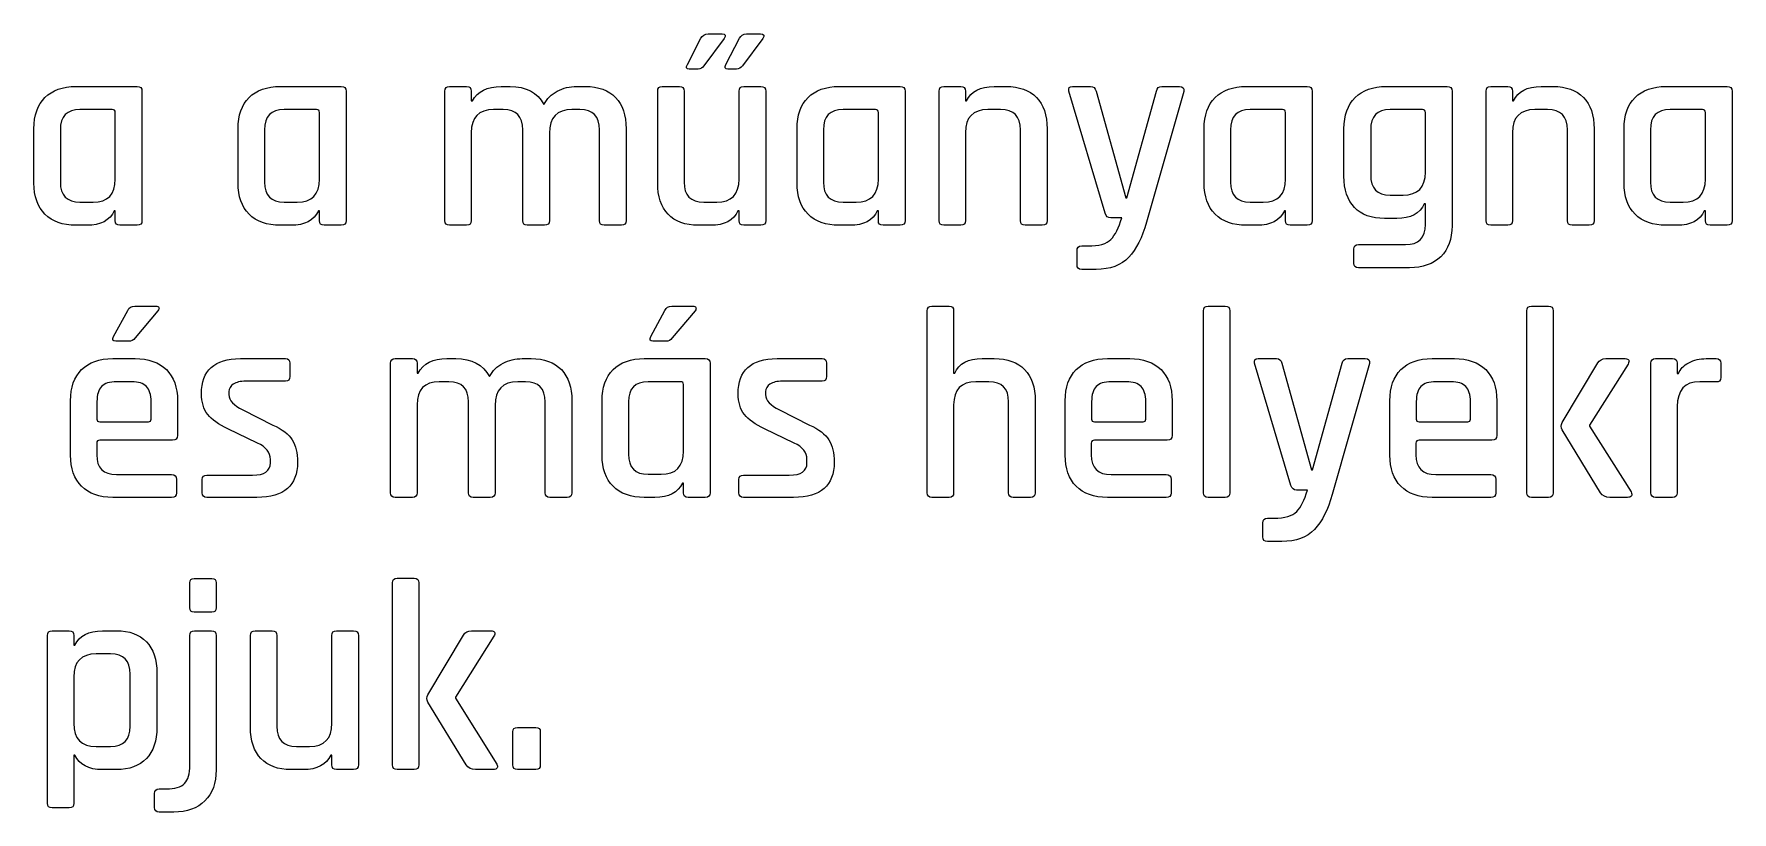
# Model space of a CAD drawing. Extents: x 23 to 195, y 64 to 143.
# Drawn here: x 129.3 to 157.91, y 83.86 to 96.97 of the extents above; entities that cross this region are included whole.
import ezdxf

# ---------------------------------------------------------------- set-up
doc = ezdxf.new("R2010")
doc.units = 0
doc.layers.add('Layer_1', color=7, linetype='CONTINUOUS')

msp = doc.modelspace()

# ---------------------------------------------------------------- linework, layer by layer
at = {"layer": 'Layer_1', "color": 7}
for points in [[(140.308214, 96.453967), (140.537519, 96.894234)], [(140.927339, 96.889648), (140.587967, 96.431036)], [(140.656758, 96.967611), (140.895236, 96.967611)], [(140.954855, 96.453967), (141.188747, 96.894234)], [(141.578919, 96.889648), (141.239194, 96.431036)], [(141.307986, 96.967611), (141.541878, 96.967611)], [(140.492011, 96.376003), (140.340317, 96.376003)], [(141.138653, 96.376003), (140.991897, 96.376003)], [(130.00809, 96.082421), (131.035379, 96.082421)], [(131.117577, 96.004458), (131.117577, 93.821469)], [(133.447674, 96.082421), (134.474963, 96.082421)], [(134.55716, 96.004458), (134.55716, 93.821469)], [(136.222342, 93.821504), (136.222342, 96.004493)], [(136.300305, 96.082457), (136.58923, 96.082457)], [(136.667194, 96.004493), (136.667194, 95.839393), (136.685186, 95.839393)], [(137.171314, 96.082457), (137.323008, 96.082457)], [(138.442019, 96.082457), (138.588775, 96.082457)], [(139.808328, 94.454423), (139.808328, 96.004528)], [(139.886292, 96.082492), (140.175217, 96.082492)], [(140.25318, 96.004528), (140.25318, 94.472767)], [(141.179575, 94.523214), (141.179575, 96.004528)], [(141.257539, 96.082492), (141.546464, 96.082492)], [(141.629014, 96.004528), (141.629014, 93.821539)], [(142.867264, 96.082421), (143.894553, 96.082421)], [(143.97675, 96.004458), (143.97675, 93.821469)], [(144.550543, 93.821504), (144.550543, 96.004493)], [(144.628507, 96.082457), (144.917432, 96.082457)], [(144.995396, 96.004493), (144.995396, 95.839393), (145.013387, 95.839393)], [(145.476937, 96.082457), (145.678373, 96.082457)], [(147.348035, 93.945329), (146.73773, 96.004493)], [(146.797349, 96.082457), (147.104619, 96.082457)], [(147.196341, 96.004493), (147.696227, 94.206737), (147.714924, 94.206737), (148.21481, 96.004493)], [(148.673422, 95.999907), (148.044772, 93.793987)], [(148.30618, 96.082457), (148.600044, 96.082457)], [(149.728192, 96.082421), (150.755481, 96.082421)], [(150.837678, 96.004458), (150.837678, 93.821469)], [(152.085665, 96.082492), (153.112601, 96.082492)], [(153.195151, 96.004528), (153.195151, 93.734403)], [(153.768556, 93.821504), (153.768556, 96.004493)], [(153.84652, 96.082457), (154.135445, 96.082457)], [(154.213408, 96.004493), (154.213408, 95.839393), (154.2314, 95.839393)], [(154.69495, 96.082457), (154.896386, 96.082457)], [(156.804385, 96.082421), (157.831674, 96.082421)], [(157.913871, 96.004458), (157.913871, 93.821469)], [(130.61769, 95.692602), (130.072296, 95.692602)], [(130.66849, 94.523144), (130.66849, 95.646741)], [(134.057274, 95.692602), (133.511879, 95.692602)], [(134.108074, 94.523144), (134.108074, 95.646741)], [(137.203417, 95.692637), (137.043255, 95.692637)], [(138.4967, 95.692637), (138.363703, 95.692637)], [(143.476864, 95.692602), (142.931469, 95.692602)], [(143.527664, 94.523144), (143.527664, 95.646741)], [(145.586651, 95.692637), (145.371457, 95.692637)], [(150.337792, 95.692602), (149.792397, 95.692602)], [(150.388592, 94.523144), (150.388592, 95.646741)], [(152.695265, 95.692673), (152.14987, 95.692673)], [(152.745712, 94.637867), (152.745712, 95.646811)], [(154.804664, 95.692637), (154.58947, 95.692637)], [(157.413985, 95.692602), (156.86859, 95.692602)], [(157.464785, 94.523144), (157.464785, 95.646741)], [(129.297243, 94.454352), (129.297243, 95.371574)], [(129.742096, 95.35323), (129.742096, 94.472696)], [(132.736827, 94.454352), (132.736827, 95.371574)], [(133.181679, 95.35323), (133.181679, 94.472696)], [(136.667194, 95.302818), (136.667194, 93.821504)], [(137.533969, 93.821504), (137.533969, 95.353265)], [(137.983055, 95.293646), (137.983055, 93.821504)], [(138.827253, 93.821504), (138.827253, 95.353265)], [(139.276339, 95.371609), (139.276339, 93.821504)], [(142.156417, 94.454352), (142.156417, 95.371574)], [(142.601269, 95.35323), (142.601269, 94.472696)], [(144.995396, 95.302818), (144.995396, 93.821504)], [(145.92179, 93.821504), (145.92179, 95.353265)], [(146.371229, 95.371609), (146.371229, 93.821504)], [(149.017345, 94.454352), (149.017345, 95.371574)], [(149.462197, 95.35323), (149.462197, 94.472696)], [(151.374465, 94.569075), (151.374465, 95.371645)], [(151.824256, 95.3533), (151.824256, 94.592006)], [(154.213408, 95.302818), (154.213408, 93.821504)], [(155.139803, 93.821504), (155.139803, 95.353265)], [(155.589242, 95.371609), (155.589242, 93.821504)], [(156.093538, 94.454352), (156.093538, 95.371574)], [(156.53839, 95.35323), (156.53839, 94.472696)], [(152.14987, 94.252634), (152.370003, 94.252634)], [(130.072296, 94.133324), (130.292429, 94.133324)], [(130.66849, 93.821469), (130.66849, 93.986569), (130.650146, 93.986569)], [(133.511879, 94.133324), (133.732013, 94.133324)], [(134.108074, 93.821469), (134.108074, 93.986569), (134.089729, 93.986569)], [(140.58338, 94.133395), (140.803514, 94.133395)], [(141.179575, 93.821539), (141.179575, 93.986639), (141.16123, 93.986639)], [(142.931469, 94.133324), (143.151603, 94.133324)], [(143.527664, 93.821469), (143.527664, 93.986569), (143.509319, 93.986569)], [(147.627788, 93.867365), (147.443991, 93.867365)], [(149.792397, 94.133324), (150.012531, 94.133324)], [(150.388592, 93.821469), (150.388592, 93.986569), (150.370247, 93.986569)], [(152.745712, 93.757334), (152.745712, 94.105878), (152.727367, 94.105878)], [(156.86859, 94.133324), (157.088724, 94.133324)], [(157.464785, 93.821469), (157.464785, 93.986569), (157.44644, 93.986569)], [(130.186949, 93.743505), (130.00809, 93.743505)], [(131.035379, 93.743505), (130.746454, 93.743505)], [(133.626532, 93.743505), (133.447674, 93.743505)], [(134.474963, 93.743505), (134.186038, 93.743505)], [(136.58923, 93.74354), (136.300305, 93.74354)], [(137.900858, 93.74354), (137.61158, 93.74354)], [(139.198375, 93.74354), (138.904864, 93.74354)], [(140.698033, 93.743575), (140.492011, 93.743575)], [(141.546464, 93.743575), (141.257539, 93.743575)], [(143.046122, 93.743505), (142.867264, 93.743505)], [(143.894553, 93.743505), (143.605628, 93.743505)], [(144.917432, 93.74354), (144.628507, 93.74354)], [(146.288679, 93.74354), (145.999401, 93.74354)], [(149.90705, 93.743505), (149.728192, 93.743505)], [(150.755481, 93.743505), (150.466556, 93.743505)], [(152.264523, 93.858228), (152.058148, 93.858228)], [(154.135445, 93.74354), (153.84652, 93.74354)], [(155.506692, 93.74354), (155.217414, 93.74354)], [(156.983243, 93.743505), (156.804385, 93.743505)], [(157.831674, 93.743505), (157.542749, 93.743505)], [(146.875666, 93.078554), (146.875666, 93.312446)], [(146.95363, 93.394996), (147.058758, 93.394996)], [(151.539565, 93.10152), (151.539565, 93.339998)], [(151.617881, 93.417961), (152.411278, 93.417961)], [(152.479717, 93.028142), (151.617881, 93.028142)], [(147.196341, 93.00059), (146.95363, 93.00059)], [(130.638751, 91.867856), (130.877229, 92.308123)], [(130.996468, 92.3815), (131.349598, 92.3815)], [(131.386287, 92.303536), (131.001054, 91.844925)], [(139.691558, 91.867856), (139.930389, 92.308123)], [(140.044689, 92.3815), (140.402758, 92.3815)], [(140.439094, 92.303536), (140.053861, 91.844925)], [(144.3514, 89.235393), (144.3514, 92.303501)], [(144.429364, 92.381465), (144.718289, 92.381465)], [(144.796253, 92.303501), (144.796253, 91.253282), (144.814244, 91.253282)], [(149.006056, 89.235393), (149.006056, 92.303501)], [(149.084372, 92.381465), (149.372945, 92.381465)], [(149.450908, 92.303501), (149.450908, 89.235393)], [(154.454673, 89.235322), (154.454673, 92.303431)], [(154.532637, 92.381394), (154.821915, 92.381394)], [(154.899526, 92.303431), (154.899526, 89.235322)], [(130.890987, 91.789892), (130.67544, 91.789892)], [(139.944147, 91.789892), (139.7286, 91.789892)], [(130.624993, 91.496381), (131.001054, 91.496381)], [(132.775844, 91.496346), (133.537138, 91.496346)], [(133.610516, 91.418382), (133.610516, 91.193662)], [(135.307695, 89.235393), (135.307695, 91.418382)], [(135.385658, 91.496346), (135.674583, 91.496346)], [(135.752547, 91.418382), (135.752547, 91.253282), (135.770539, 91.253282)], [(136.256667, 91.496346), (136.408361, 91.496346)], [(137.527372, 91.496346), (137.674128, 91.496346)], [(139.581844, 91.496381), (140.609133, 91.496381)], [(140.69133, 91.418417), (140.69133, 89.235428)], [(141.819584, 91.496346), (142.580879, 91.496346)], [(142.654257, 91.418382), (142.654257, 91.193662)], [(145.277794, 91.496346), (145.47923, 91.496346)], [(147.387194, 91.49624), (147.762902, 91.49624)], [(150.478621, 89.359218), (149.868315, 91.418382)], [(149.927935, 91.496346), (150.235204, 91.496346)], [(150.326926, 91.418382), (150.826812, 89.620626), (150.84551, 89.620626), (151.345396, 91.418382)], [(151.804007, 91.413796), (151.175357, 89.207876)], [(151.436765, 91.496346), (151.730629, 91.496346)], [(152.858707, 91.49624), (153.234415, 91.49624)], [(155.050868, 90.418539), (155.651648, 91.422897)], [(156.160707, 91.404553), (155.514065, 90.377264), (155.514065, 90.358919), (156.211154, 89.249081)], [(155.784645, 91.496275), (156.115198, 91.496275)], [(156.54601, 89.235393), (156.54601, 91.418382)], [(156.623974, 91.496346), (156.912899, 91.496346)], [(156.990863, 91.418382), (156.990863, 91.244109), (157.008855, 91.244109)], [(157.476991, 91.496346), (157.646677, 91.496346)], [(157.724641, 91.418382), (157.724641, 91.179904)], [(130.941435, 91.106561), (130.689198, 91.106561)], [(133.537138, 91.115698), (132.867919, 91.115698)], [(136.28877, 91.106526), (136.128608, 91.106526)], [(137.582053, 91.106526), (137.449056, 91.106526)], [(140.191444, 91.106561), (139.645697, 91.106561)], [(140.242244, 89.937103), (140.242244, 91.0607)], [(142.580879, 91.115698), (141.911659, 91.115698)], [(145.387508, 91.106526), (145.172314, 91.106526)], [(147.703635, 91.10642), (147.451399, 91.10642)], [(153.175148, 91.10642), (152.922912, 91.10642)], [(157.646677, 91.106526), (157.37151, 91.106526)], [(129.914498, 89.868311), (129.914498, 90.785534)], [(130.358998, 90.771775), (130.358998, 90.478264)], [(131.271635, 90.478264), (131.271635, 90.771775)], [(131.716487, 90.785534), (131.716487, 90.203098)], [(132.583227, 90.941426), (132.583227, 90.890979)], [(135.752547, 90.716707), (135.752547, 89.235393)], [(136.619322, 89.235393), (136.619322, 90.767154)], [(137.912606, 89.235393), (137.912606, 90.767154)], [(138.361692, 90.785498), (138.361692, 89.235393)], [(138.870997, 89.868311), (138.870997, 90.785534)], [(139.31585, 90.767189), (139.31585, 89.886656)], [(141.626968, 90.941426), (141.626968, 90.890979)], [(144.796253, 90.716707), (144.796253, 89.235393)], [(145.722647, 89.235393), (145.722647, 90.767154)], [(146.172086, 90.785498), (146.172086, 89.235393)], [(146.676347, 89.86817), (146.676347, 90.785393)], [(147.121199, 90.771634), (147.121199, 90.478123)], [(148.033835, 90.478123), (148.033835, 90.771634)], [(148.478688, 90.785393), (148.478688, 90.202956)], [(152.147859, 89.86817), (152.147859, 90.785393)], [(152.592712, 90.771634), (152.592712, 90.478123)], [(153.505348, 90.478123), (153.505348, 90.771634)], [(153.950201, 90.785393), (153.950201, 90.202956)], [(130.40486, 90.432403), (131.225773, 90.432403)], [(132.817119, 90.634157), (133.321944, 90.377334)], [(137.068408, 90.707534), (137.068408, 89.235393)], [(141.860859, 90.634157), (142.365684, 90.377334)], [(147.16706, 90.432262), (147.987974, 90.432262)], [(152.638573, 90.432262), (153.459487, 90.432262)], [(156.990863, 90.68919), (156.990863, 89.235393)], [(133.064769, 90.074651), (132.564883, 90.313129)], [(142.108509, 90.074651), (141.608623, 90.313129)], [(155.697509, 89.235322), (155.050868, 90.294714)], [(130.354412, 90.074686), (130.354412, 89.877484)], [(131.63429, 90.120548), (130.40486, 90.120548)], [(147.11626, 90.074545), (147.11626, 89.877343)], [(148.396138, 90.120406), (147.16706, 90.120406)], [(152.587773, 90.074545), (152.587773, 89.877343)], [(153.867651, 90.120406), (152.638573, 90.120406)], [(133.280669, 89.739865), (133.280669, 89.794898)], [(142.324409, 89.739865), (142.324409, 89.794898)], [(130.689198, 89.542698), (131.615593, 89.542698)], [(131.698143, 89.460148), (131.698143, 89.230842)], [(132.134141, 89.235393), (132.134141, 89.460112)], [(132.211752, 89.53349), (132.982219, 89.53349)], [(139.645697, 89.547284), (139.86583, 89.547284)], [(140.242244, 89.235428), (140.242244, 89.400528), (140.2239, 89.400528)], [(141.177882, 89.235393), (141.177882, 89.460112)], [(141.255493, 89.53349), (142.025959, 89.53349)], [(147.451399, 89.542556), (148.377794, 89.542556)], [(148.460344, 89.460006), (148.460344, 89.230701)], [(152.922912, 89.542556), (153.849307, 89.542556)], [(153.931857, 89.460006), (153.931857, 89.230701)], [(131.615593, 89.157464), (130.624993, 89.157464)], [(133.055597, 89.157429), (132.211752, 89.157429)], [(135.674583, 89.157429), (135.385658, 89.157429)], [(136.986211, 89.157429), (136.696933, 89.157429)], [(138.283728, 89.157429), (137.990217, 89.157429)], [(139.76035, 89.157464), (139.581844, 89.157464)], [(140.609133, 89.157464), (140.319855, 89.157464)], [(142.099337, 89.157429), (141.255493, 89.157429)], [(144.718289, 89.157429), (144.429364, 89.157429)], [(146.089536, 89.157429), (145.800258, 89.157429)], [(148.377794, 89.157323), (147.387194, 89.157323)], [(149.372945, 89.157429), (149.084372, 89.157429)], [(150.758373, 89.281254), (150.574576, 89.281254)], [(153.849307, 89.157323), (152.858707, 89.157323)], [(154.821915, 89.157358), (154.532637, 89.157358)], [(156.151534, 89.157358), (155.853437, 89.157358)], [(156.912899, 89.157429), (156.623974, 89.157429)], [(150.006251, 88.492443), (150.006251, 88.726334)], [(150.084215, 88.808884), (150.189343, 88.808884)], [(150.326926, 88.414479), (150.084215, 88.414479)], [(131.922862, 87.299983), (131.922862, 87.717319)], [(131.99624, 87.790697), (132.294337, 87.790697)], [(132.367715, 87.717319), (132.367715, 87.299983)], [(135.33955, 84.649211), (135.33955, 87.717319)], [(135.417514, 87.795283), (135.706792, 87.795283)], [(135.784403, 87.717319), (135.784403, 84.649211)], [(132.294337, 87.222019), (131.99624, 87.222019)], [(129.524785, 84.002605), (129.524785, 86.832235)], [(129.602749, 86.910199), (129.891674, 86.910199)], [(129.969638, 86.832235), (129.969638, 86.667135), (129.987629, 86.667135)], [(130.451179, 86.910199), (130.685071, 86.910199)], [(131.922862, 84.644625), (131.922862, 86.8322)], [(132.001179, 86.910164), (132.289751, 86.910164)], [(132.367715, 86.8322), (132.367715, 84.566661)], [(132.945883, 85.282165), (132.945883, 86.832271)], [(133.023494, 86.910234), (133.312772, 86.910234)], [(133.390383, 86.832271), (133.390383, 85.300509)], [(134.316777, 85.350957), (134.316777, 86.832271)], [(134.395094, 86.910234), (134.683666, 86.910234)], [(134.766569, 86.832271), (134.766569, 84.649282)], [(135.935745, 85.832428), (136.536525, 86.836786)], [(137.045584, 86.818442), (136.398942, 85.791153), (136.398942, 85.772808), (137.096031, 84.662969)], [(136.669523, 86.910164), (137.000075, 86.910164)], [(130.58841, 86.52038), (130.345699, 86.52038)], [(130.918963, 85.300474), (130.918963, 86.181008)], [(131.368049, 86.199352), (131.368049, 85.28213)], [(129.969638, 86.13056), (129.969638, 85.350921)], [(136.582387, 84.649211), (135.935745, 85.708603)], [(137.444575, 85.2822), (137.756431, 85.2822)], [(137.366612, 84.649317), (137.366612, 85.208823)], [(137.829809, 85.208823), (137.829809, 84.649317)], [(129.987629, 84.814346), (129.969638, 84.814346), (129.969638, 84.002605)], [(130.345699, 84.961102), (130.58841, 84.961102)], [(133.720935, 84.961137), (133.941069, 84.961137)], [(134.316777, 84.649282), (134.316777, 84.814382), (134.298433, 84.814382)], [(130.685071, 84.571283), (130.451179, 84.571283)], [(133.835588, 84.571318), (133.629213, 84.571318)], [(134.683666, 84.571318), (134.395094, 84.571318)], [(135.706792, 84.571247), (135.417514, 84.571247)], [(137.036412, 84.571247), (136.738314, 84.571247)], [(137.756431, 84.571353), (137.444575, 84.571353)], [(131.331254, 83.933778), (131.331254, 84.167669)], [(131.409218, 84.245633), (131.528457, 84.245633)], [(129.891674, 83.924641), (129.602749, 83.924641)], [(131.652282, 83.855814), (131.409218, 83.855814)]]:
    msp.add_lwpolyline(points, dxfattribs=at)
for points in [[(140.537519, 96.894234), (140.565389, 96.942917), (140.6049, 96.967611), (140.656758, 96.967611)], [(140.895236, 96.967611), (140.950269, 96.967611), (140.961205, 96.941506), (140.927339, 96.889648)], [(141.188747, 96.894234), (141.210267, 96.942917), (141.249778, 96.967611), (141.307986, 96.967611)], [(141.541878, 96.967611), (141.600086, 96.967611), (141.61208, 96.941506), (141.578919, 96.889648)], [(140.340317, 96.376003), (140.29128, 96.376003), (140.280697, 96.401756), (140.308214, 96.453967)], [(140.991897, 96.376003), (140.942861, 96.376003), (140.930514, 96.401756), (140.954855, 96.453967)], [(140.587967, 96.431036), (140.563625, 96.394348), (140.531522, 96.376003), (140.492011, 96.376003)], [(141.239194, 96.431036), (141.21203, 96.394348), (141.178164, 96.376003), (141.138653, 96.376003)], [(129.297243, 95.371574), (129.297243, 95.597705), (129.358979, 95.772683), (129.483157, 95.89686)], [(129.483157, 95.89686), (129.606629, 96.020685), (129.781607, 96.082421), (130.00809, 96.082421)], [(131.035379, 96.082421), (131.090413, 96.082421), (131.117577, 96.056316), (131.117577, 96.004458)], [(132.736827, 95.371574), (132.736827, 95.597705), (132.798563, 95.772683), (132.92274, 95.89686)], [(132.92274, 95.89686), (133.046213, 96.020685), (133.22119, 96.082421), (133.447674, 96.082421)], [(134.474963, 96.082421), (134.529996, 96.082421), (134.55716, 96.056316), (134.55716, 96.004458)], [(136.222342, 96.004493), (136.222342, 96.056351), (136.248094, 96.082457), (136.300305, 96.082457)], [(136.58923, 96.082457), (136.640736, 96.082457), (136.667194, 96.056351), (136.667194, 96.004493)], [(136.685186, 95.839393), (136.773733, 96.001318), (136.936011, 96.082457), (137.171314, 96.082457)], [(137.323008, 96.082457), (137.589003, 96.082457), (137.778444, 95.981562), (137.891333, 95.779773)], [(137.891333, 95.779773), (137.940369, 95.877493), (138.015511, 95.952634), (138.116405, 96.004493)], [(138.116405, 96.004493), (138.216947, 96.056351), (138.325603, 96.082457), (138.442019, 96.082457)], [(138.588775, 96.082457), (138.81173, 96.082457), (138.982122, 96.020721), (139.09995, 95.896896)], [(139.09995, 95.896896), (139.217425, 95.772718), (139.276339, 95.59774), (139.276339, 95.371609)], [(139.808328, 96.004528), (139.808328, 96.056386), (139.83408, 96.082492), (139.886292, 96.082492)], [(140.175217, 96.082492), (140.227428, 96.082492), (140.25318, 96.056386), (140.25318, 96.004528)], [(141.179575, 96.004528), (141.179575, 96.056386), (141.20568, 96.082492), (141.257539, 96.082492)], [(141.546464, 96.082492), (141.601497, 96.082492), (141.629014, 96.056386), (141.629014, 96.004528)], [(142.156417, 95.371574), (142.156417, 95.597705), (142.218153, 95.772683), (142.34233, 95.89686)], [(142.34233, 95.89686), (142.465803, 96.020685), (142.64078, 96.082421), (142.867264, 96.082421)], [(143.894553, 96.082421), (143.949586, 96.082421), (143.97675, 96.056316), (143.97675, 96.004458)], [(144.550543, 96.004493), (144.550543, 96.056351), (144.576296, 96.082457), (144.628507, 96.082457)], [(144.917432, 96.082457), (144.968937, 96.082457), (144.995396, 96.056351), (144.995396, 96.004493)], [(145.013387, 95.839393), (145.086765, 96.001318), (145.241282, 96.082457), (145.476937, 96.082457)], [(145.678373, 96.082457), (145.901682, 96.082457), (146.072779, 96.021426), (146.192018, 95.899012)], [(146.192018, 95.899012), (146.311257, 95.776598), (146.371229, 95.600915), (146.371229, 95.371609)], [(146.73773, 96.004493), (146.725735, 96.056351), (146.745491, 96.082457), (146.797349, 96.082457)], [(147.104619, 96.082457), (147.153655, 96.082457), (147.184347, 96.056351), (147.196341, 96.004493)], [(148.21481, 96.004493), (148.22363, 96.056351), (148.254322, 96.082457), (148.30618, 96.082457)], [(148.600044, 96.082457), (148.657899, 96.082457), (148.682241, 96.05494), (148.673422, 95.999907)], [(149.017345, 95.371574), (149.017345, 95.597705), (149.079081, 95.772683), (149.203258, 95.89686)], [(149.203258, 95.89686), (149.326731, 96.020685), (149.501708, 96.082421), (149.728192, 96.082421)], [(150.755481, 96.082421), (150.810514, 96.082421), (150.837678, 96.056316), (150.837678, 96.004458)], [(151.374465, 95.371645), (151.374465, 95.597775), (151.437259, 95.772753), (151.562495, 95.896578)], [(151.562495, 95.896578), (151.688084, 96.020403), (151.862356, 96.082492), (152.085665, 96.082492)], [(153.112601, 96.082492), (153.167634, 96.082492), (153.195151, 96.056386), (153.195151, 96.004528)], [(153.768556, 96.004493), (153.768556, 96.056351), (153.794308, 96.082457), (153.84652, 96.082457)], [(154.135445, 96.082457), (154.18695, 96.082457), (154.213408, 96.056351), (154.213408, 96.004493)], [(154.2314, 95.839393), (154.304778, 96.001318), (154.459295, 96.082457), (154.69495, 96.082457)], [(154.896386, 96.082457), (155.119695, 96.082457), (155.290792, 96.021426), (155.410031, 95.899012)], [(155.410031, 95.899012), (155.52927, 95.776598), (155.589242, 95.600915), (155.589242, 95.371609)], [(156.093538, 95.371574), (156.093538, 95.597705), (156.155274, 95.772683), (156.279452, 95.89686)], [(156.279452, 95.89686), (156.402924, 96.020685), (156.577902, 96.082421), (156.804385, 96.082421)], [(157.831674, 96.082421), (157.886707, 96.082421), (157.913871, 96.056316), (157.913871, 96.004458)], [(130.072296, 95.692602), (129.852163, 95.692602), (129.742096, 95.57936), (129.742096, 95.35323)], [(130.66849, 95.646741), (130.66849, 95.67708), (130.651557, 95.692602), (130.61769, 95.692602)], [(133.511879, 95.692602), (133.291746, 95.692602), (133.181679, 95.57936), (133.181679, 95.35323)], [(134.108074, 95.646741), (134.108074, 95.67708), (134.09114, 95.692602), (134.057274, 95.692602)], [(137.043255, 95.692637), (136.79243, 95.692637), (136.667194, 95.562815), (136.667194, 95.302818)], [(137.533969, 95.353265), (137.533969, 95.579396), (137.42355, 95.692637), (137.203417, 95.692637)], [(138.363703, 95.692637), (138.110408, 95.692637), (137.983055, 95.55964), (137.983055, 95.293646)], [(138.827253, 95.353265), (138.827253, 95.579396), (138.716833, 95.692637), (138.4967, 95.692637)], [(142.931469, 95.692602), (142.711336, 95.692602), (142.601269, 95.57936), (142.601269, 95.35323)], [(143.527664, 95.646741), (143.527664, 95.67708), (143.51073, 95.692602), (143.476864, 95.692602)], [(145.371457, 95.692637), (145.120632, 95.692637), (144.995396, 95.562815), (144.995396, 95.302818)], [(145.92179, 95.353265), (145.92179, 95.579396), (145.80996, 95.692637), (145.586651, 95.692637)], [(149.792397, 95.692602), (149.572264, 95.692602), (149.462197, 95.57936), (149.462197, 95.35323)], [(150.388592, 95.646741), (150.388592, 95.67708), (150.371658, 95.692602), (150.337792, 95.692602)], [(152.14987, 95.692673), (151.932559, 95.692673), (151.824256, 95.579431), (151.824256, 95.3533)], [(152.745712, 95.646811), (152.745712, 95.67715), (152.729131, 95.692673), (152.695265, 95.692673)], [(154.58947, 95.692637), (154.338645, 95.692637), (154.213408, 95.562815), (154.213408, 95.302818)], [(155.139803, 95.353265), (155.139803, 95.579396), (155.027972, 95.692637), (154.804664, 95.692637)], [(156.86859, 95.692602), (156.648457, 95.692602), (156.53839, 95.57936), (156.53839, 95.35323)], [(157.464785, 95.646741), (157.464785, 95.67708), (157.447852, 95.692602), (157.413985, 95.692602)], [(129.483157, 93.931535), (129.358979, 94.056771), (129.297243, 94.231044), (129.297243, 94.454352)], [(129.742096, 94.472696), (129.742096, 94.246213), (129.852163, 94.133324), (130.072296, 94.133324)], [(130.292429, 94.133324), (130.543254, 94.133324), (130.66849, 94.263146), (130.66849, 94.523144)], [(132.92274, 93.931535), (132.798563, 94.056771), (132.736827, 94.231044), (132.736827, 94.454352)], [(133.181679, 94.472696), (133.181679, 94.246213), (133.291746, 94.133324), (133.511879, 94.133324)], [(133.732013, 94.133324), (133.982838, 94.133324), (134.108074, 94.263146), (134.108074, 94.523144)], [(139.985069, 93.929136), (139.867242, 94.052961), (139.808328, 94.227939), (139.808328, 94.454423)], [(140.25318, 94.472767), (140.25318, 94.246284), (140.363247, 94.133395), (140.58338, 94.133395)], [(140.803514, 94.133395), (141.053986, 94.133395), (141.179575, 94.263217), (141.179575, 94.523214)], [(142.34233, 93.931535), (142.218153, 94.056771), (142.156417, 94.231044), (142.156417, 94.454352)], [(142.601269, 94.472696), (142.601269, 94.246213), (142.711336, 94.133324), (142.931469, 94.133324)], [(143.151603, 94.133324), (143.402428, 94.133324), (143.527664, 94.263146), (143.527664, 94.523144)], [(149.203258, 93.931535), (149.079081, 94.056771), (149.017345, 94.231044), (149.017345, 94.454352)], [(149.462197, 94.472696), (149.462197, 94.246213), (149.572264, 94.133324), (149.792397, 94.133324)], [(150.012531, 94.133324), (150.263356, 94.133324), (150.388592, 94.263146), (150.388592, 94.523144)], [(151.551206, 94.043789), (151.433378, 94.167614), (151.374465, 94.342945), (151.374465, 94.569075)], [(151.824256, 94.592006), (151.824256, 94.365875), (151.932559, 94.252634), (152.14987, 94.252634)], [(152.370003, 94.252634), (152.620476, 94.252634), (152.745712, 94.381045), (152.745712, 94.637867)], [(156.279452, 93.931535), (156.155274, 94.056771), (156.093538, 94.231044), (156.093538, 94.454352)], [(156.53839, 94.472696), (156.53839, 94.246213), (156.648457, 94.133324), (156.86859, 94.133324)], [(157.088724, 94.133324), (157.339549, 94.133324), (157.464785, 94.263146), (157.464785, 94.523144)], [(130.00809, 93.743505), (129.781607, 93.743505), (129.606629, 93.806299), (129.483157, 93.931535)], [(130.650146, 93.986569), (130.576768, 93.824644), (130.422252, 93.743505), (130.186949, 93.743505)], [(133.447674, 93.743505), (133.22119, 93.743505), (133.046213, 93.806299), (132.92274, 93.931535)], [(134.089729, 93.986569), (134.016352, 93.824644), (133.861835, 93.743505), (133.626532, 93.743505)], [(140.492011, 93.743575), (140.271525, 93.743575), (140.102544, 93.805311), (139.985069, 93.929136)], [(141.16123, 93.986639), (141.087853, 93.824361), (140.933336, 93.743575), (140.698033, 93.743575)], [(142.867264, 93.743505), (142.64078, 93.743505), (142.465803, 93.806299), (142.34233, 93.931535)], [(143.509319, 93.986569), (143.435942, 93.824644), (143.281425, 93.743505), (143.046122, 93.743505)], [(147.443991, 93.867365), (147.39813, 93.867365), (147.366027, 93.893118), (147.348035, 93.945329)], [(147.44646, 93.505062), (147.518074, 93.57844), (147.578752, 93.69909), (147.627788, 93.867365)], [(149.728192, 93.743505), (149.501708, 93.743505), (149.326731, 93.806299), (149.203258, 93.931535)], [(150.370247, 93.986569), (150.29687, 93.824644), (150.142353, 93.743505), (149.90705, 93.743505)], [(152.058148, 93.858228), (151.838015, 93.858228), (151.668681, 93.919964), (151.551206, 94.043789)], [(152.727367, 94.105878), (152.650815, 93.940778), (152.496651, 93.858228), (152.264523, 93.858228)], [(156.804385, 93.743505), (156.577902, 93.743505), (156.402924, 93.806299), (156.279452, 93.931535)], [(157.44644, 93.986569), (157.373063, 93.824644), (157.218546, 93.743505), (156.983243, 93.743505)], [(130.746454, 93.743505), (130.694243, 93.743505), (130.66849, 93.76961), (130.66849, 93.821469)], [(131.117577, 93.821469), (131.117577, 93.76961), (131.090413, 93.743505), (131.035379, 93.743505)], [(134.186038, 93.743505), (134.133827, 93.743505), (134.108074, 93.76961), (134.108074, 93.821469)], [(134.55716, 93.821469), (134.55716, 93.76961), (134.529996, 93.743505), (134.474963, 93.743505)], [(136.300305, 93.74354), (136.248094, 93.74354), (136.222342, 93.769646), (136.222342, 93.821504)], [(136.667194, 93.821504), (136.667194, 93.769646), (136.640736, 93.74354), (136.58923, 93.74354)], [(137.61158, 93.74354), (137.559722, 93.74354), (137.533969, 93.769646), (137.533969, 93.821504)], [(137.983055, 93.821504), (137.983055, 93.769646), (137.955892, 93.74354), (137.900858, 93.74354)], [(138.904864, 93.74354), (138.853005, 93.74354), (138.827253, 93.769646), (138.827253, 93.821504)], [(139.276339, 93.821504), (139.276339, 93.769646), (139.250586, 93.74354), (139.198375, 93.74354)], [(141.257539, 93.743575), (141.20568, 93.743575), (141.179575, 93.769681), (141.179575, 93.821539)], [(141.629014, 93.821539), (141.629014, 93.769681), (141.601497, 93.743575), (141.546464, 93.743575)], [(143.605628, 93.743505), (143.553417, 93.743505), (143.527664, 93.76961), (143.527664, 93.821469)], [(143.97675, 93.821469), (143.97675, 93.76961), (143.949586, 93.743505), (143.894553, 93.743505)], [(144.628507, 93.74354), (144.576296, 93.74354), (144.550543, 93.769646), (144.550543, 93.821504)], [(144.995396, 93.821504), (144.995396, 93.769646), (144.968937, 93.74354), (144.917432, 93.74354)], [(145.999401, 93.74354), (145.947543, 93.74354), (145.92179, 93.769646), (145.92179, 93.821504)], [(146.371229, 93.821504), (146.371229, 93.769646), (146.343712, 93.74354), (146.288679, 93.74354)], [(148.044772, 93.793987), (147.974569, 93.537165), (147.875438, 93.340668), (147.747027, 93.204848)], [(150.466556, 93.743505), (150.414345, 93.743505), (150.388592, 93.76961), (150.388592, 93.821469)], [(150.837678, 93.821469), (150.837678, 93.76961), (150.810514, 93.743505), (150.755481, 93.743505)], [(152.411278, 93.417961), (152.634234, 93.417961), (152.745712, 93.531203), (152.745712, 93.757334)], [(153.195151, 93.734403), (153.195151, 93.511095), (153.132003, 93.337528), (153.005003, 93.213703)], [(153.84652, 93.74354), (153.794308, 93.74354), (153.768556, 93.769646), (153.768556, 93.821504)], [(154.213408, 93.821504), (154.213408, 93.769646), (154.18695, 93.74354), (154.135445, 93.74354)], [(155.217414, 93.74354), (155.165556, 93.74354), (155.139803, 93.769646), (155.139803, 93.821504)], [(155.589242, 93.821504), (155.589242, 93.769646), (155.561725, 93.74354), (155.506692, 93.74354)], [(157.542749, 93.743505), (157.490538, 93.743505), (157.464785, 93.76961), (157.464785, 93.821469)], [(157.913871, 93.821469), (157.913871, 93.76961), (157.886707, 93.743505), (157.831674, 93.743505)], [(146.875666, 93.312446), (146.875666, 93.367479), (146.901419, 93.394996), (146.95363, 93.394996)], [(147.058758, 93.394996), (147.245377, 93.394996), (147.374494, 93.431684), (147.44646, 93.505062)], [(151.539565, 93.339998), (151.539565, 93.391856), (151.56567, 93.417961), (151.617881, 93.417961)], [(146.95363, 93.00059), (146.901419, 93.00059), (146.875666, 93.026696), (146.875666, 93.078554)], [(147.747027, 93.204848), (147.618263, 93.068676), (147.435172, 93.00059), (147.196341, 93.00059)], [(151.617881, 93.028142), (151.56567, 93.028142), (151.539565, 93.052484), (151.539565, 93.10152)], [(153.005003, 93.213703), (152.878003, 93.089878), (152.703026, 93.028142), (152.479717, 93.028142)], [(130.877229, 92.308123), (130.901571, 92.356806), (130.941435, 92.3815), (130.996468, 92.3815)], [(131.349598, 92.3815), (131.377115, 92.3815), (131.394754, 92.374445), (131.402162, 92.360686)], [(131.402162, 92.360686), (131.409923, 92.346928), (131.404632, 92.327878), (131.386287, 92.303536)], [(139.930389, 92.308123), (139.951555, 92.356806), (139.990008, 92.3815), (140.044689, 92.3815)], [(140.402758, 92.3815), (140.4271, 92.3815), (140.442975, 92.374445), (140.450736, 92.360686)], [(140.450736, 92.360686), (140.458497, 92.346928), (140.454617, 92.327878), (140.439094, 92.303536)], [(144.3514, 92.303501), (144.3514, 92.355359), (144.377153, 92.381465), (144.429364, 92.381465)], [(144.718289, 92.381465), (144.769794, 92.381465), (144.796253, 92.355359), (144.796253, 92.303501)], [(149.006056, 92.303501), (149.006056, 92.355359), (149.032161, 92.381465), (149.084372, 92.381465)], [(149.372945, 92.381465), (149.424803, 92.381465), (149.450908, 92.355359), (149.450908, 92.303501)], [(154.454673, 92.303431), (154.454673, 92.355642), (154.480779, 92.381394), (154.532637, 92.381394)], [(154.821915, 92.381394), (154.87342, 92.381394), (154.899526, 92.355642), (154.899526, 92.303431)], [(130.67544, 91.789892), (130.623229, 91.789892), (130.611235, 91.815645), (130.638751, 91.867856)], [(139.7286, 91.789892), (139.679564, 91.789892), (139.667217, 91.815645), (139.691558, 91.867856)], [(131.001054, 91.844925), (130.97389, 91.808236), (130.936848, 91.789892), (130.890987, 91.789892)], [(140.053861, 91.844925), (140.026344, 91.808236), (139.990008, 91.789892), (139.944147, 91.789892)], [(129.914498, 90.785534), (129.914498, 91.011664), (129.975882, 91.186642), (130.10006, 91.310467)], [(130.10006, 91.310467), (130.223885, 91.434292), (130.398862, 91.496381), (130.624993, 91.496381)], [(131.001054, 91.496381), (131.227185, 91.496381), (131.402868, 91.434292), (131.528457, 91.310467)], [(131.528457, 91.310467), (131.653693, 91.186642), (131.716487, 91.011664), (131.716487, 90.785534)], [(132.120383, 90.904737), (132.120383, 91.299143), (132.338752, 91.496346), (132.775844, 91.496346)], [(133.537138, 91.496346), (133.586174, 91.496346), (133.610516, 91.47024), (133.610516, 91.418382)], [(135.307695, 91.418382), (135.307695, 91.47024), (135.333447, 91.496346), (135.385658, 91.496346)], [(135.674583, 91.496346), (135.726089, 91.496346), (135.752547, 91.47024), (135.752547, 91.418382)], [(135.770539, 91.253282), (135.859086, 91.415207), (136.021364, 91.496346), (136.256667, 91.496346)], [(136.408361, 91.496346), (136.674356, 91.496346), (136.863797, 91.395451), (136.976686, 91.193662)], [(136.976686, 91.193662), (137.025722, 91.291382), (137.100864, 91.366523), (137.201758, 91.418382)], [(137.201758, 91.418382), (137.3023, 91.47024), (137.410956, 91.496346), (137.527372, 91.496346)], [(137.674128, 91.496346), (137.897083, 91.496346), (138.067475, 91.434609), (138.185303, 91.310784)], [(138.185303, 91.310784), (138.302778, 91.186607), (138.361692, 91.011629), (138.361692, 90.785498)], [(138.870997, 90.785534), (138.870997, 91.011664), (138.932733, 91.186642), (139.056558, 91.310467)], [(139.056558, 91.310467), (139.180383, 91.434292), (139.355361, 91.496381), (139.581844, 91.496381)], [(140.609133, 91.496381), (140.664167, 91.496381), (140.69133, 91.470275), (140.69133, 91.418417)], [(141.164123, 90.904737), (141.164123, 91.299143), (141.382493, 91.496346), (141.819584, 91.496346)], [(142.580879, 91.496346), (142.629915, 91.496346), (142.654257, 91.47024), (142.654257, 91.418382)], [(144.814244, 91.253282), (144.887622, 91.415207), (145.042139, 91.496346), (145.277794, 91.496346)], [(145.47923, 91.496346), (145.702539, 91.496346), (145.873636, 91.435315), (145.992875, 91.312901)], [(145.992875, 91.312901), (146.112114, 91.190487), (146.172086, 91.014804), (146.172086, 90.785498)], [(146.676347, 90.785393), (146.676347, 91.011876), (146.738083, 91.186854), (146.86226, 91.310679)], [(146.86226, 91.310679), (146.985733, 91.434504), (147.16071, 91.49624), (147.387194, 91.49624)], [(147.762902, 91.49624), (147.989385, 91.49624), (148.165069, 91.434504), (148.290658, 91.310679)], [(148.290658, 91.310679), (148.415894, 91.186854), (148.478688, 91.011876), (148.478688, 90.785393)], [(149.868315, 91.418382), (149.856321, 91.47024), (149.876076, 91.496346), (149.927935, 91.496346)], [(150.235204, 91.496346), (150.28424, 91.496346), (150.314932, 91.47024), (150.326926, 91.418382)], [(151.345396, 91.418382), (151.354215, 91.47024), (151.384907, 91.496346), (151.436765, 91.496346)], [(151.730629, 91.496346), (151.788485, 91.496346), (151.812826, 91.468829), (151.804007, 91.413796)], [(152.147859, 90.785393), (152.147859, 91.011876), (152.209595, 91.186854), (152.333773, 91.310679)], [(152.333773, 91.310679), (152.457245, 91.434504), (152.632223, 91.49624), (152.858707, 91.49624)], [(153.234415, 91.49624), (153.460898, 91.49624), (153.636582, 91.434504), (153.76217, 91.310679)], [(153.76217, 91.310679), (153.887407, 91.186854), (153.950201, 91.011876), (153.950201, 90.785393)], [(155.651648, 91.422897), (155.679165, 91.471933), (155.723615, 91.496275), (155.784645, 91.496275)], [(156.115198, 91.496275), (156.142362, 91.496275), (156.161412, 91.487808), (156.172348, 91.471228)], [(156.172348, 91.471228), (156.182932, 91.454294), (156.179051, 91.432069), (156.160707, 91.404553)], [(156.54601, 91.418382), (156.54601, 91.47024), (156.571763, 91.496346), (156.623974, 91.496346)], [(156.912899, 91.496346), (156.964405, 91.496346), (156.990863, 91.47024), (156.990863, 91.418382)], [(157.008855, 91.244109), (157.039547, 91.320309), (157.09846, 91.381693), (157.185597, 91.427554)], [(157.185597, 91.427554), (157.273085, 91.473415), (157.369747, 91.496346), (157.476991, 91.496346)], [(157.646677, 91.496346), (157.698535, 91.496346), (157.724641, 91.47024), (157.724641, 91.418382)], [(130.436962, 91.026128), (130.385104, 90.972859), (130.358998, 90.887839), (130.358998, 90.771775)], [(130.689198, 91.106561), (130.573135, 91.106561), (130.489173, 91.07975), (130.436962, 91.026128)], [(131.194023, 91.026128), (131.141812, 91.07975), (131.057851, 91.106561), (130.941435, 91.106561)], [(131.271635, 90.771775), (131.271635, 90.887839), (131.245529, 90.972859), (131.194023, 91.026128)], [(132.656605, 91.067721), (132.607569, 91.035618), (132.583227, 90.993284), (132.583227, 90.941426)], [(132.867919, 91.115698), (132.775844, 91.115698), (132.705641, 91.099471), (132.656605, 91.067721)], [(133.610516, 91.193662), (133.610516, 91.141804), (133.586174, 91.115698), (133.537138, 91.115698)], [(136.128608, 91.106526), (135.877783, 91.106526), (135.752547, 90.976704), (135.752547, 90.716707)], [(136.619322, 90.767154), (136.619322, 90.993284), (136.508903, 91.106526), (136.28877, 91.106526)], [(137.449056, 91.106526), (137.195761, 91.106526), (137.068408, 90.973529), (137.068408, 90.707534)], [(137.912606, 90.767154), (137.912606, 90.993284), (137.802186, 91.106526), (137.582053, 91.106526)], [(139.645697, 91.106561), (139.425564, 91.106561), (139.31585, 90.99332), (139.31585, 90.767189)], [(140.242244, 91.0607), (140.242244, 91.091039), (140.225311, 91.106561), (140.191444, 91.106561)], [(141.700345, 91.067721), (141.651309, 91.035618), (141.626968, 90.993284), (141.626968, 90.941426)], [(141.911659, 91.115698), (141.819584, 91.115698), (141.749382, 91.099471), (141.700345, 91.067721)], [(142.654257, 91.193662), (142.654257, 91.141804), (142.629915, 91.115698), (142.580879, 91.115698)], [(145.172314, 91.106526), (144.921489, 91.106526), (144.796253, 90.976704), (144.796253, 90.716707)], [(145.722647, 90.767154), (145.722647, 90.993284), (145.610817, 91.106526), (145.387508, 91.106526)], [(147.199163, 91.02634), (147.146952, 90.972718), (147.121199, 90.888051), (147.121199, 90.771634)], [(147.451399, 91.10642), (147.335335, 91.10642), (147.251022, 91.079609), (147.199163, 91.02634)], [(147.955872, 91.02634), (147.904013, 91.079609), (147.820052, 91.10642), (147.703635, 91.10642)], [(148.033835, 90.771634), (148.033835, 90.888051), (148.00773, 90.972718), (147.955872, 91.02634)], [(152.670676, 91.02634), (152.618465, 90.972718), (152.592712, 90.888051), (152.592712, 90.771634)], [(152.922912, 91.10642), (152.806848, 91.10642), (152.722534, 91.079609), (152.670676, 91.02634)], [(153.427384, 91.02634), (153.375526, 91.079609), (153.291565, 91.10642), (153.175148, 91.10642)], [(153.505348, 90.771634), (153.505348, 90.888051), (153.479243, 90.972718), (153.427384, 91.02634)], [(157.37151, 91.106526), (157.11751, 91.106526), (156.990863, 90.967179), (156.990863, 90.68919)], [(157.724641, 91.179904), (157.724641, 91.121696), (157.698535, 91.097354), (157.646677, 91.106526)], [(132.22551, 90.556193), (132.155308, 90.64474), (132.120383, 90.760804), (132.120383, 90.904737)], [(132.583227, 90.890979), (132.583227, 90.793259), (132.661544, 90.707534), (132.817119, 90.634157)], [(141.269251, 90.556193), (141.199048, 90.64474), (141.164123, 90.760804), (141.164123, 90.904737)], [(141.626968, 90.890979), (141.626968, 90.793259), (141.705284, 90.707534), (141.860859, 90.634157)], [(130.358998, 90.478264), (130.358998, 90.447573), (130.374168, 90.432403), (130.40486, 90.432403)], [(131.225773, 90.432403), (131.256112, 90.432403), (131.271635, 90.447573), (131.271635, 90.478264)], [(132.564883, 90.313129), (132.408955, 90.386507), (132.296066, 90.467293), (132.22551, 90.556193)], [(141.608623, 90.313129), (141.452695, 90.386507), (141.339807, 90.467293), (141.269251, 90.556193)], [(147.121199, 90.478123), (147.121199, 90.447431), (147.136369, 90.432262), (147.16706, 90.432262)], [(147.987974, 90.432262), (148.018313, 90.432262), (148.033835, 90.447431), (148.033835, 90.478123)], [(152.592712, 90.478123), (152.592712, 90.447431), (152.607882, 90.432262), (152.638573, 90.432262)], [(153.459487, 90.432262), (153.489826, 90.432262), (153.505348, 90.447431), (153.505348, 90.478123)], [(131.716487, 90.203098), (131.716487, 90.148064), (131.688971, 90.120548), (131.63429, 90.120548)], [(133.321944, 90.377334), (133.480694, 90.306779), (133.590055, 90.223523), (133.649674, 90.127568)], [(142.365684, 90.377334), (142.524434, 90.306779), (142.633795, 90.223523), (142.693415, 90.127568)], [(148.478688, 90.202956), (148.478688, 90.147923), (148.451172, 90.120406), (148.396138, 90.120406)], [(153.950201, 90.202956), (153.950201, 90.147923), (153.922684, 90.120406), (153.867651, 90.120406)], [(155.050868, 90.294714), (155.029348, 90.334578), (155.029348, 90.375853), (155.050868, 90.418539)], [(130.10006, 89.345495), (129.975882, 89.470731), (129.914498, 89.645003), (129.914498, 89.868311)], [(130.40486, 90.120548), (130.371346, 90.120548), (130.354412, 90.105025), (130.354412, 90.074686)], [(130.354412, 89.877484), (130.354412, 89.654175), (130.46589, 89.542698), (130.689198, 89.542698)], [(133.280669, 89.794898), (133.280669, 89.916959), (133.208702, 90.010446), (133.064769, 90.074651)], [(133.649674, 90.127568), (133.709294, 90.031259), (133.738927, 89.906376), (133.738927, 89.753623)], [(139.056558, 89.345495), (138.932733, 89.470731), (138.870997, 89.645003), (138.870997, 89.868311)], [(139.31585, 89.886656), (139.31585, 89.660173), (139.425564, 89.547284), (139.645697, 89.547284)], [(139.86583, 89.547284), (140.116655, 89.547284), (140.242244, 89.677106), (140.242244, 89.937103)], [(142.324409, 89.794898), (142.324409, 89.916959), (142.252443, 90.010446), (142.108509, 90.074651)], [(142.693415, 90.127568), (142.753034, 90.031259), (142.782668, 89.906376), (142.782668, 89.753623)], [(146.86226, 89.345354), (146.738083, 89.47059), (146.676347, 89.645215), (146.676347, 89.86817)], [(147.16706, 90.120406), (147.133194, 90.120406), (147.11626, 90.105237), (147.11626, 90.074545)], [(147.11626, 89.877343), (147.11626, 89.654034), (147.228091, 89.542556), (147.451399, 89.542556)], [(152.333773, 89.345354), (152.209595, 89.47059), (152.147859, 89.645215), (152.147859, 89.86817)], [(152.638573, 90.120406), (152.604707, 90.120406), (152.587773, 90.105237), (152.587773, 90.074545)], [(152.587773, 89.877343), (152.587773, 89.654034), (152.699604, 89.542556), (152.922912, 89.542556)], [(132.982219, 89.53349), (133.180833, 89.53349), (133.280669, 89.602282), (133.280669, 89.739865)], [(133.738927, 89.753623), (133.738927, 89.356043), (133.511385, 89.157429), (133.055597, 89.157429)], [(142.025959, 89.53349), (142.224573, 89.53349), (142.324409, 89.602282), (142.324409, 89.739865)], [(142.782668, 89.753623), (142.782668, 89.356043), (142.555126, 89.157429), (142.099337, 89.157429)], [(130.624993, 89.157464), (130.398862, 89.157464), (130.223885, 89.220259), (130.10006, 89.345495)], [(131.615593, 89.542698), (131.670626, 89.542698), (131.698143, 89.515181), (131.698143, 89.460148)], [(132.134141, 89.460112), (132.134141, 89.509148), (132.159894, 89.53349), (132.211752, 89.53349)], [(139.581844, 89.157464), (139.355361, 89.157464), (139.180383, 89.220259), (139.056558, 89.345495)], [(140.2239, 89.400528), (140.150522, 89.23825), (139.995653, 89.157464), (139.76035, 89.157464)], [(141.177882, 89.460112), (141.177882, 89.509148), (141.203634, 89.53349), (141.255493, 89.53349)], [(147.387194, 89.157323), (147.16071, 89.157323), (146.985733, 89.220118), (146.86226, 89.345354)], [(148.377794, 89.542556), (148.432827, 89.542556), (148.460344, 89.51504), (148.460344, 89.460006)], [(150.574576, 89.281254), (150.528715, 89.281254), (150.496612, 89.307007), (150.478621, 89.359218)], [(152.858707, 89.157323), (152.632223, 89.157323), (152.457245, 89.220118), (152.333773, 89.345354)], [(153.849307, 89.542556), (153.90434, 89.542556), (153.931857, 89.51504), (153.931857, 89.460006)], [(131.698143, 89.230842), (131.698143, 89.181806), (131.670626, 89.157464), (131.615593, 89.157464)], [(132.211752, 89.157429), (132.159894, 89.157429), (132.134141, 89.183534), (132.134141, 89.235393)], [(135.385658, 89.157429), (135.333447, 89.157429), (135.307695, 89.183534), (135.307695, 89.235393)], [(135.752547, 89.235393), (135.752547, 89.183534), (135.726089, 89.157429), (135.674583, 89.157429)], [(136.696933, 89.157429), (136.645075, 89.157429), (136.619322, 89.183534), (136.619322, 89.235393)], [(137.068408, 89.235393), (137.068408, 89.183534), (137.041245, 89.157429), (136.986211, 89.157429)], [(137.990217, 89.157429), (137.938358, 89.157429), (137.912606, 89.183534), (137.912606, 89.235393)], [(138.361692, 89.235393), (138.361692, 89.183534), (138.335939, 89.157429), (138.283728, 89.157429)], [(140.319855, 89.157464), (140.267997, 89.157464), (140.242244, 89.18357), (140.242244, 89.235428)], [(140.69133, 89.235428), (140.69133, 89.18357), (140.664167, 89.157464), (140.609133, 89.157464)], [(141.255493, 89.157429), (141.203634, 89.157429), (141.177882, 89.183534), (141.177882, 89.235393)], [(144.429364, 89.157429), (144.377153, 89.157429), (144.3514, 89.183534), (144.3514, 89.235393)], [(144.796253, 89.235393), (144.796253, 89.183534), (144.769794, 89.157429), (144.718289, 89.157429)], [(145.800258, 89.157429), (145.7484, 89.157429), (145.722647, 89.183534), (145.722647, 89.235393)], [(146.172086, 89.235393), (146.172086, 89.183534), (146.144569, 89.157429), (146.089536, 89.157429)], [(148.460344, 89.230701), (148.460344, 89.182018), (148.432827, 89.157323), (148.377794, 89.157323)], [(149.084372, 89.157429), (149.032161, 89.157429), (149.006056, 89.183534), (149.006056, 89.235393)], [(149.450908, 89.235393), (149.450908, 89.183534), (149.424803, 89.157429), (149.372945, 89.157429)], [(150.577046, 88.918951), (150.64866, 88.992329), (150.709337, 89.112979), (150.758373, 89.281254)], [(151.175357, 89.207876), (151.105154, 88.951054), (151.006023, 88.754557), (150.877612, 88.618737)], [(153.931857, 89.230701), (153.931857, 89.182018), (153.90434, 89.157323), (153.849307, 89.157323)], [(154.532637, 89.157358), (154.480779, 89.157358), (154.454673, 89.183464), (154.454673, 89.235322)], [(154.899526, 89.235322), (154.899526, 89.183464), (154.87342, 89.157358), (154.821915, 89.157358)], [(155.853437, 89.157358), (155.783234, 89.157358), (155.731376, 89.183464), (155.697509, 89.235322)], [(156.218209, 89.184875), (156.207273, 89.166531), (156.185401, 89.157358), (156.151534, 89.157358)], [(156.211154, 89.249081), (156.226323, 89.224739), (156.228793, 89.203219), (156.218209, 89.184875)], [(156.623974, 89.157429), (156.571763, 89.157429), (156.54601, 89.183534), (156.54601, 89.235393)], [(156.990863, 89.235393), (156.990863, 89.183534), (156.964405, 89.157429), (156.912899, 89.157429)], [(150.006251, 88.726334), (150.006251, 88.781368), (150.032004, 88.808884), (150.084215, 88.808884)], [(150.189343, 88.808884), (150.375962, 88.808884), (150.505079, 88.845573), (150.577046, 88.918951)], [(150.084215, 88.414479), (150.032004, 88.414479), (150.006251, 88.440584), (150.006251, 88.492443)], [(150.877612, 88.618737), (150.748848, 88.482565), (150.565757, 88.414479), (150.326926, 88.414479)], [(131.922862, 87.717319), (131.922862, 87.766356), (131.947204, 87.790697), (131.99624, 87.790697)], [(132.294337, 87.790697), (132.343021, 87.790697), (132.367715, 87.766356), (132.367715, 87.717319)], [(135.33955, 87.717319), (135.33955, 87.769531), (135.365656, 87.795283), (135.417514, 87.795283)], [(135.706792, 87.795283), (135.758298, 87.795283), (135.784403, 87.769531), (135.784403, 87.717319)], [(131.99624, 87.222019), (131.947204, 87.222019), (131.922862, 87.248125), (131.922862, 87.299983)], [(132.367715, 87.299983), (132.367715, 87.248125), (132.343021, 87.222019), (132.294337, 87.222019)], [(129.524785, 86.832235), (129.524785, 86.884094), (129.550538, 86.910199), (129.602749, 86.910199)], [(129.891674, 86.910199), (129.943179, 86.910199), (129.969638, 86.884094), (129.969638, 86.832235)], [(129.987629, 86.667135), (130.061007, 86.82906), (130.215524, 86.910199), (130.451179, 86.910199)], [(130.685071, 86.910199), (130.905204, 86.910199), (131.073832, 86.849169), (131.19166, 86.726755)], [(131.19166, 86.726755), (131.309135, 86.604341), (131.368049, 86.428658), (131.368049, 86.199352)], [(131.922862, 86.8322), (131.922862, 86.884058), (131.948968, 86.910164), (132.001179, 86.910164)], [(132.289751, 86.910164), (132.34161, 86.910164), (132.367715, 86.884058), (132.367715, 86.8322)], [(132.945883, 86.832271), (132.945883, 86.884129), (132.971635, 86.910234), (133.023494, 86.910234)], [(133.312772, 86.910234), (133.36463, 86.910234), (133.390383, 86.884129), (133.390383, 86.832271)], [(134.316777, 86.832271), (134.316777, 86.884129), (134.342883, 86.910234), (134.395094, 86.910234)], [(134.683666, 86.910234), (134.739052, 86.910234), (134.766569, 86.884129), (134.766569, 86.832271)], [(136.536525, 86.836786), (136.564042, 86.885822), (136.608492, 86.910164), (136.669523, 86.910164)], [(137.000075, 86.910164), (137.027239, 86.910164), (137.046289, 86.901697), (137.057225, 86.885117)], [(137.057225, 86.885117), (137.067809, 86.868183), (137.063928, 86.845958), (137.045584, 86.818442)], [(130.345699, 86.52038), (130.094874, 86.52038), (129.969638, 86.390558), (129.969638, 86.13056)], [(130.918963, 86.181008), (130.918963, 86.407138), (130.808543, 86.52038), (130.58841, 86.52038)], [(135.935745, 85.708603), (135.914225, 85.748467), (135.914225, 85.789742), (135.935745, 85.832428)], [(129.969638, 85.350921), (129.969638, 85.090924), (130.094874, 84.961102), (130.345699, 84.961102)], [(130.58841, 84.961102), (130.808543, 84.961102), (130.918963, 85.073991), (130.918963, 85.300474)], [(131.368049, 85.28213), (131.368049, 85.055999), (131.309135, 84.880669), (131.19166, 84.756844)], [(133.122624, 84.756879), (133.004797, 84.880704), (132.945883, 85.056034), (132.945883, 85.282165)], [(133.390383, 85.300509), (133.390383, 85.074026), (133.500802, 84.961137), (133.720935, 84.961137)], [(133.941069, 84.961137), (134.191541, 84.961137), (134.316777, 85.090959), (134.316777, 85.350957)], [(137.366612, 85.208823), (137.366612, 85.257506), (137.392717, 85.2822), (137.444575, 85.2822)], [(137.756431, 85.2822), (137.805467, 85.2822), (137.829809, 85.257506), (137.829809, 85.208823)], [(130.451179, 84.571283), (130.215524, 84.571283), (130.061007, 84.652421), (129.987629, 84.814346)], [(131.19166, 84.756844), (131.073832, 84.633019), (130.905204, 84.571283), (130.685071, 84.571283)], [(133.629213, 84.571318), (133.40908, 84.571318), (133.240099, 84.633054), (133.122624, 84.756879)], [(134.298433, 84.814382), (134.225055, 84.652104), (134.070891, 84.571318), (133.835588, 84.571318)], [(131.83361, 84.337356), (131.893229, 84.398386), (131.922862, 84.501044), (131.922862, 84.644625)], [(132.367715, 84.566661), (132.367715, 84.343706), (132.304215, 84.169081), (132.177568, 84.043844)], [(134.395094, 84.571318), (134.342883, 84.571318), (134.316777, 84.597423), (134.316777, 84.649282)], [(134.766569, 84.649282), (134.766569, 84.597423), (134.739052, 84.571318), (134.683666, 84.571318)], [(135.417514, 84.571247), (135.365656, 84.571247), (135.33955, 84.597353), (135.33955, 84.649211)], [(135.784403, 84.649211), (135.784403, 84.597353), (135.758298, 84.571247), (135.706792, 84.571247)], [(136.738314, 84.571247), (136.668112, 84.571247), (136.616253, 84.597353), (136.582387, 84.649211)], [(137.103087, 84.598764), (137.09215, 84.580419), (137.070278, 84.571247), (137.036412, 84.571247)], [(137.096031, 84.662969), (137.1112, 84.638628), (137.11367, 84.617108), (137.103087, 84.598764)], [(137.444575, 84.571353), (137.392717, 84.571353), (137.366612, 84.597459), (137.366612, 84.649317)], [(137.829809, 84.649317), (137.829809, 84.597459), (137.805467, 84.571353), (137.756431, 84.571353)], [(131.331254, 84.167669), (131.331254, 84.219881), (131.357007, 84.245633), (131.409218, 84.245633)], [(131.528457, 84.245633), (131.672037, 84.245633), (131.77399, 84.276325), (131.83361, 84.337356)], [(129.602749, 83.924641), (129.550538, 83.924641), (129.524785, 83.950746), (129.524785, 84.002605)], [(129.969638, 84.002605), (129.969638, 83.950746), (129.943179, 83.924641), (129.891674, 83.924641)], [(131.409218, 83.855814), (131.357007, 83.855814), (131.331254, 83.881919), (131.331254, 83.933778)], [(132.177568, 84.043844), (132.050568, 83.918608), (131.87559, 83.855814), (131.652282, 83.855814)]]:
    msp.add_open_spline(points, degree=3, dxfattribs=at)

doc.saveas('drawing.dxf')
